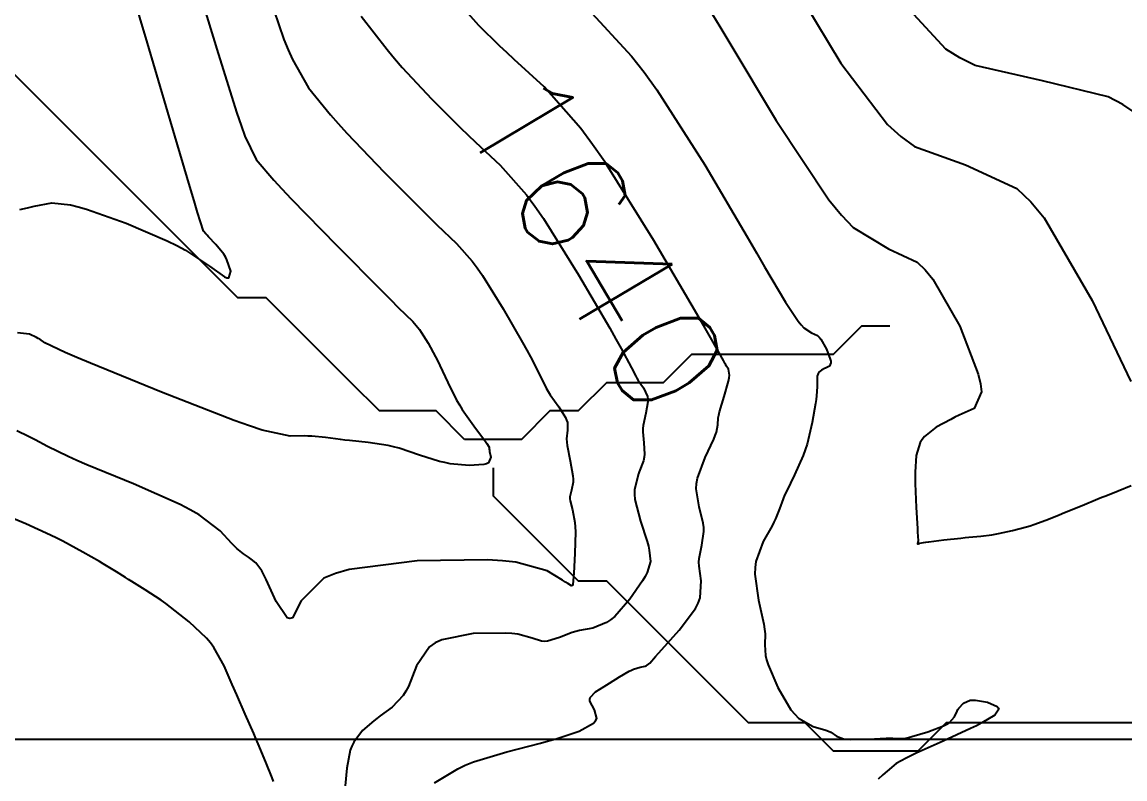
# Model space of a CAD drawing. Header units: metres. Extents: x 837117 to 838477, y 1189012 to 1191015.
# Drawn here: x 837736.42 to 837775.32, y 1189052.48 to 1189079.19 of the extents above; entities that cross this region are included whole.
import ezdxf

# ---------------------------------------------------------------- set-up
doc = ezdxf.new("R2010")
doc.units = ezdxf.units.M
doc.header["$LTSCALE"] = 0.3
for name, color, linetype in [('COTAS 10', 1, 'Continuous'), ('COTAS INT', 252, 'Continuous'), ('MARCO IMP', 130, 'Continuous')]:
    doc.layers.add(name, color=color, linetype=linetype)
doc.layers.add('DRENAJE', color=5, linetype='Continuous', lineweight=25)
doc.styles.get("Standard").update_dxf_attribs({"font": 'simplex.shx'})

msp = doc.modelspace()

# ---------------------------------------------------------------- linework, layer by layer
at = {"layer": 'COTAS 10', "elevation": 1640}
msp.add_lwpolyline([(837750.966, 1189052.35), (837751.786, 1189052.847), (837752.054, 1189052.969), (837752.34, 1189053.084), (837753.521, 1189053.442), (837754.7, 1189053.745), (837754.985, 1189053.826), (837755.252, 1189053.904), (837756.064, 1189054.176), (837756.57, 1189054.449), (837756.643, 1189054.53), (837756.688, 1189054.612), (837756.607, 1189054.927), (837756.448, 1189055.224), (837756.443, 1189055.295), (837756.456, 1189055.362), (837756.643, 1189055.563), (837756.955, 1189055.748), (837757.046, 1189055.804), (837757.139, 1189055.862), (837757.494, 1189056.089), (837757.83, 1189056.287), (837757.912, 1189056.326), (837757.988, 1189056.36), (837758.221, 1189056.426), (837758.395, 1189056.463), (837758.434, 1189056.477), (837758.469, 1189056.494), (837758.561, 1189056.57), (837758.76, 1189056.802), (837758.862, 1189056.917), (837758.984, 1189057.054), (837759.594, 1189057.732), (837760.166, 1189058.499), (837760.264, 1189058.692), (837760.335, 1189058.877), (837760.374, 1189059.472), (837760.297, 1189059.995), (837760.294, 1189060.133), (837760.301, 1189060.269), (837760.393, 1189060.738), (837760.467, 1189061.219), (837760.463, 1189061.362), (837760.447, 1189061.511), (837760.298, 1189062.086), (837760.197, 1189062.721), (837760.21, 1189062.908), (837760.243, 1189063.1), (837760.51, 1189063.832), (837760.814, 1189064.473), (837760.87, 1189064.607), (837760.912, 1189064.722), (837760.961, 1189064.984), (837760.975, 1189065.222), (837760.996, 1189065.323), (837761.023, 1189065.439), (837761.183, 1189065.985), (837761.333, 1189066.525), (837761.354, 1189066.637), (837761.366, 1189066.734), (837761.338, 1189066.949), (837761.258, 1189067.062), (837761.238, 1189067.094), (837761.219, 1189067.127), (837761.158, 1189067.25), (837760.748, 1189067.976), (837760.508, 1189068.389), (837760.215, 1189068.894), (837758.701, 1189071.485), (837756.972, 1189074.256), (837756.541, 1189074.876), (837756.133, 1189075.431), (837754.833, 1189076.901), (837753.773, 1189077.874), (837753.515, 1189078.116), (837753.273, 1189078.345), (837752.529, 1189079.075), (837751.787, 1189079.909)], dxfattribs=at)
at = {"layer": 'COTAS INT'}
for points, elevation in [([(837745.122, 1189080.143), (837745.65, 1189078.576), (837745.801, 1189078.207), (837745.955, 1189077.866), (837746.528, 1189076.871), (837747.295, 1189075.921), (837747.57, 1189075.609), (837747.873, 1189075.276), (837749.194, 1189073.895), (837750.497, 1189072.585), (837750.789, 1189072.297), (837751.05, 1189072.04), (837751.742, 1189071.382), (837752.297, 1189070.754), (837752.472, 1189070.517), (837752.655, 1189070.253), (837753.394, 1189069.069), (837754.076, 1189067.882), (837754.224, 1189067.616), (837754.354, 1189067.376), (837754.676, 1189066.733), (837754.905, 1189066.277), (837754.976, 1189066.154), (837755.05, 1189066.033), (837755.346, 1189065.611), (837755.587, 1189065.235), (837755.627, 1189065.143), (837755.654, 1189065.057), (837755.656, 1189064.789), (837755.625, 1189064.481), (837755.631, 1189064.37), (837755.644, 1189064.247), (837755.746, 1189063.709), (837755.843, 1189063.177), (837755.852, 1189063.059), (837755.855, 1189062.952), (837755.802, 1189062.672), (837755.745, 1189062.444), (837755.744, 1189062.371), (837755.751, 1189062.294), (837755.831, 1189061.98), (837755.921, 1189061.536), (837755.933, 1189061.377), (837755.94, 1189061.202), (837755.921, 1189060.44), (837755.875, 1189059.743), (837755.866, 1189059.609), (837755.858, 1189059.501), (837755.84, 1189059.323), (837755.832, 1189059.314), (837755.828, 1189059.31), (837755.814, 1189059.306), (837755.812, 1189059.306), (837755.81, 1189059.305), (837755.804, 1189059.303), (837755.667, 1189059.382), (837755.583, 1189059.433), (837755.48, 1189059.497), (837754.94, 1189059.832), (837753.83, 1189060.139), (837753.367, 1189060.185), (837752.837, 1189060.215), (837750.359, 1189060.18), (837747.956, 1189059.875), (837747.473, 1189059.734), (837747.069, 1189059.568), (837746.268, 1189058.765), (837745.959, 1189058.175), (837745.865, 1189058.144), (837745.767, 1189058.17), (837745.386, 1189058.74), (837745.029, 1189059.526), (837744.947, 1189059.687), (837744.872, 1189059.824), (837744.662, 1189060.115), (837744.496, 1189060.243), (837744.449, 1189060.277), (837744.402, 1189060.31), (837744.226, 1189060.424), (837743.992, 1189060.615), (837743.909, 1189060.696), (837743.816, 1189060.79), (837743.413, 1189061.234), (837742.665, 1189061.809), (837742.355, 1189061.985), (837742.001, 1189062.17), (837740.352, 1189062.899), (837738.707, 1189063.574), (837738.356, 1189063.724), (837738.049, 1189063.859), (837737.317, 1189064.214), (837736.884, 1189064.451), (837736.766, 1189064.512), (837736.649, 1189064.57), (837736.233, 1189064.765)], 1636), ([(837742.718, 1189080.124), (837743.342, 1189078.08), (837743.994, 1189075.982), (837744.144, 1189075.545), (837744.282, 1189075.17), (837744.673, 1189074.339), (837745.297, 1189073.617), (837745.582, 1189073.311), (837745.916, 1189072.959), (837747.526, 1189071.305), (837749.109, 1189069.705), (837749.425, 1189069.387), (837749.688, 1189069.123), (837750.197, 1189068.622), (837750.38, 1189068.416), (837750.437, 1189068.338), (837750.497, 1189068.251), (837750.74, 1189067.862), (837751.007, 1189067.376), (837751.082, 1189067.229), (837751.157, 1189067.076), (837751.436, 1189066.474), (837751.748, 1189065.851), (837751.845, 1189065.684), (837751.946, 1189065.519), (837752.35, 1189064.943), (837752.698, 1189064.486), (837752.763, 1189064.396), (837752.815, 1189064.323), (837752.893, 1189064.191), (837752.897, 1189064.12), (837752.903, 1189064.085), (837752.911, 1189064.044), (837752.957, 1189063.839), (837752.875, 1189063.643), (837752.803, 1189063.606), (837752.709, 1189063.578), (837752.192, 1189063.542), (837751.523, 1189063.609), (837751.333, 1189063.645), (837751.142, 1189063.69), (837750.434, 1189063.915), (837749.719, 1189064.151), (837749.523, 1189064.202), (837749.328, 1189064.246), (837748.627, 1189064.354), (837747.973, 1189064.422), (837747.806, 1189064.441), (837747.646, 1189064.46), (837747.12, 1189064.529), (837746.635, 1189064.579), (837746.5, 1189064.585), (837746.366, 1189064.589), (837745.882, 1189064.578), (837744.891, 1189064.797), (837744.437, 1189064.946), (837743.906, 1189065.134), (837741.339, 1189066.129), (837738.837, 1189067.155), (837738.347, 1189067.361), (837737.945, 1189067.534), (837737.225, 1189067.878), (837737.051, 1189067.999), (837736.994, 1189068.031), (837736.933, 1189068.063), (837736.681, 1189068.173), (837736.265, 1189068.229)], 1634), ([(837763.988, 1189079.908), (837765.301, 1189077.741), (837766.938, 1189075.579), (837767.41, 1189075.153), (837767.89, 1189074.801), (837769.692, 1189074.151), (837771.506, 1189073.319), (837771.993, 1189072.852), (837772.474, 1189072.282), (837774.158, 1189069.371), (837775.53, 1189066.508)], 1646), ([(837775.708, 1189075.969), (837775.246, 1189076.287), (837774.729, 1189076.556), (837772.408, 1189077.114), (837770.041, 1189077.664), (837769.495, 1189077.927), (837768.996, 1189078.239), (837767.587, 1189079.765)], 1648), ([(837736.345, 1189072.581), (837736.614, 1189072.64), (837736.853, 1189072.692), (837737.469, 1189072.811), (837738.129, 1189072.742), (837738.396, 1189072.675), (837738.699, 1189072.587), (837740.098, 1189072.093), (837741.544, 1189071.476), (837741.877, 1189071.31), (837742.181, 1189071.146), (837743.036, 1189070.573), (837743.555, 1189070.205), (837743.647, 1189070.171), (837743.716, 1189070.167), (837743.778, 1189070.396), (837743.646, 1189070.798), (837743.593, 1189070.903), (837743.534, 1189071.005), (837743.259, 1189071.348), (837742.996, 1189071.616), (837742.944, 1189071.671), (837742.9, 1189071.716), (837742.817, 1189071.808), (837742.609, 1189072.474), (837742.487, 1189072.882), (837742.337, 1189073.387), (837741.562, 1189076.017), (837740.788, 1189078.644), (837740.638, 1189079.147), (837740.517, 1189079.552)], 1632), ([(837748.384, 1189079.402), (837749.292, 1189078.225), (837749.339, 1189078.17), (837749.558, 1189077.907), (837749.83, 1189077.592), (837750.861, 1189076.485), (837751.885, 1189075.465), (837752.152, 1189075.206), (837752.411, 1189074.957), (837753.288, 1189074.142), (837754.215, 1189073.093), (837754.507, 1189072.696), (837754.813, 1189072.255), (837756.048, 1189070.277), (837757.145, 1189068.388), (837757.366, 1189068.002), (837757.551, 1189067.676), (837757.917, 1189066.991), (837758.062, 1189066.702), (837758.107, 1189066.624), (837758.154, 1189066.548), (837758.342, 1189066.28), (837758.477, 1189065.984), (837758.49, 1189065.89), (837758.494, 1189065.791), (837758.42, 1189065.387), (837758.324, 1189064.96), (837758.313, 1189064.847), (837758.31, 1189064.735), (837758.354, 1189064.346), (837758.377, 1189063.95), (837758.361, 1189063.833), (837758.335, 1189063.712), (837758.183, 1189063.322), (837758.156, 1189063.252), (837758.019, 1189062.703), (837758.018, 1189062.528), (837758.034, 1189062.342), (837758.228, 1189061.586), (837758.466, 1189060.865), (837758.509, 1189060.702), (837758.543, 1189060.554), (837758.587, 1189060.152), (837758.464, 1189059.767), (837758.393, 1189059.63), (837758.306, 1189059.479), (837757.858, 1189058.826), (837757.322, 1189058.221), (837757.179, 1189058.101), (837757.038, 1189058.001), (837756.549, 1189057.81), (837756.081, 1189057.724), (837755.953, 1189057.69), (837755.825, 1189057.651), (837755.371, 1189057.475), (837754.951, 1189057.346), (837754.844, 1189057.338), (837754.742, 1189057.342), (837754.41, 1189057.454), (837753.907, 1189057.593), (837753.697, 1189057.614), (837753.456, 1189057.627), (837752.332, 1189057.612), (837751.22, 1189057.397), (837750.986, 1189057.285), (837750.785, 1189057.149), (837750.328, 1189056.471), (837750.047, 1189055.745), (837749.956, 1189055.58), (837749.86, 1189055.431), (837749.468, 1189055.023), (837749.048, 1189054.71), (837748.936, 1189054.621), (837748.824, 1189054.531), (837748.433, 1189054.197), (837748.116, 1189053.785), (837748.051, 1189053.646), (837747.996, 1189053.496), (837747.879, 1189052.863), (837747.812, 1189052.241)], 1638), ([(837756.378, 1189079.661), (837757.919, 1189077.993), (837758.362, 1189077.42), (837758.813, 1189076.799), (837760.5, 1189074.153), (837761.991, 1189071.609), (837762.319, 1189071.052), (837762.609, 1189070.559), (837763.348, 1189069.311), (837763.79, 1189068.639), (837763.893, 1189068.509), (837763.988, 1189068.403), (837764.26, 1189068.225), (837764.473, 1189068.126), (837764.53, 1189068.07), (837764.587, 1189068.002), (837764.788, 1189067.654), (837764.924, 1189067.3), (837764.94, 1189067.228), (837764.947, 1189067.168), (837764.894, 1189067.045), (837764.782, 1189066.995), (837764.751, 1189066.98), (837764.721, 1189066.965), (837764.614, 1189066.908), (837764.526, 1189066.839), (837764.509, 1189066.817), (837764.494, 1189066.794), (837764.464, 1189066.697), (837764.458, 1189066.575), (837764.457, 1189066.535), (837764.458, 1189066.492), (837764.465, 1189066.315), (837764.445, 1189066.004), (837764.429, 1189065.877), (837764.408, 1189065.731), (837764.292, 1189065.059), (837764.108, 1189064.296), (837764.043, 1189064.094), (837763.972, 1189063.896), (837763.669, 1189063.215), (837763.378, 1189062.632), (837763.316, 1189062.496), (837763.262, 1189062.372), (837763.133, 1189062.016), (837762.997, 1189061.667), (837762.939, 1189061.547), (837762.871, 1189061.416), (837762.554, 1189060.859), (837762.3, 1189060.163), (837762.273, 1189059.945), (837762.265, 1189059.716), (837762.393, 1189058.795), (837762.578, 1189057.949), (837762.607, 1189057.767), (837762.626, 1189057.607), (837762.612, 1189057.219), (837762.636, 1189056.84), (837762.679, 1189056.687), (837762.738, 1189056.513), (837763.079, 1189055.709), (837763.539, 1189054.927), (837763.672, 1189054.766), (837763.808, 1189054.629), (837764.32, 1189054.337), (837764.769, 1189054.203), (837764.865, 1189054.166), (837764.949, 1189054.13), (837765.15, 1189053.999), (837765.396, 1189053.903), (837765.508, 1189053.889), (837765.638, 1189053.879), (837766.268, 1189053.889), (837766.896, 1189053.919), (837767.025, 1189053.922), (837767.135, 1189053.923), (837767.37, 1189053.91), (837767.589, 1189053.929), (837767.689, 1189053.951), (837767.806, 1189053.98), (837768.369, 1189054.146), (837768.923, 1189054.358), (837769.035, 1189054.416), (837769.128, 1189054.473), (837769.31, 1189054.68), (837769.396, 1189054.878), (837769.428, 1189054.93), (837769.464, 1189054.98), (837769.621, 1189055.153), (837769.862, 1189055.259), (837769.95, 1189055.268), (837770.048, 1189055.268), (837770.476, 1189055.193), (837770.812, 1189055.042), (837770.851, 1189054.994), (837770.867, 1189054.943), (837770.728, 1189054.737), (837770.271, 1189054.46), (837770.086, 1189054.364), (837769.876, 1189054.259), (837768.906, 1189053.813), (837767.96, 1189053.389), (837767.766, 1189053.298), (837767.601, 1189053.219), (837767.246, 1189053.03), (837766.927, 1189052.762), (837766.784, 1189052.634), (837766.618, 1189052.482)], 1642), ([(837760.771, 1189079.463), (837761.029, 1189079.033), (837761.349, 1189078.5), (837763.015, 1189075.717), (837764.879, 1189072.92), (837765.324, 1189072.379), (837765.738, 1189071.938), (837766.976, 1189071.188), (837767.993, 1189070.714), (837768.268, 1189070.448), (837768.54, 1189070.123), (837769.497, 1189068.46), (837770.146, 1189066.77), (837770.223, 1189066.427), (837770.255, 1189066.14), (837770.003, 1189065.555), (837769.468, 1189065.315), (837769.322, 1189065.245), (837769.178, 1189065.173), (837768.665, 1189064.899), (837768.249, 1189064.572), (837768.165, 1189064.466), (837768.094, 1189064.354), (837767.953, 1189063.895), (837767.921, 1189063.31), (837767.92, 1189063.118), (837767.922, 1189062.914), (837767.955, 1189062.068), (837767.999, 1189061.32), (837768.007, 1189061.176), (837768.013, 1189061.06), (837768.023, 1189060.872), (837768.021, 1189060.864), (837768.02, 1189060.862), (837768.02, 1189060.86), (837768.017, 1189060.854), (837768.012, 1189060.842), (837768.01, 1189060.837), (837768.009, 1189060.831), (837768.001, 1189060.803), (837768, 1189060.78), (837768.002, 1189060.777), (837768.006, 1189060.776), (837768.03, 1189060.782), (837768.057, 1189060.796), (837768.063, 1189060.799), (837768.068, 1189060.802), (837768.079, 1189060.81), (837768.213, 1189060.83), (837768.296, 1189060.841), (837768.398, 1189060.854), (837768.931, 1189060.917), (837769.532, 1189060.985), (837769.678, 1189061.001), (837769.814, 1189061.015), (837770.231, 1189061.054), (837770.62, 1189061.102), (837770.739, 1189061.122), (837770.862, 1189061.144), (837771.35, 1189061.248), (837771.846, 1189061.378), (837771.976, 1189061.417), (837772.102, 1189061.457), (837772.529, 1189061.615), (837772.972, 1189061.796), (837773.107, 1189061.852), (837773.249, 1189061.91), (837773.808, 1189062.139), (837774.366, 1189062.366), (837774.507, 1189062.423), (837774.641, 1189062.477), (837775.079, 1189062.65), (837775.541, 1189062.836)], 1644), ([(837745.289, 1189052.399), (837745.242, 1189052.524), (837745.018, 1189053.079), (837744.746, 1189053.725), (837744.669, 1189053.907), (837744.59, 1189054.091), (837744.295, 1189054.767), (837743.997, 1189055.447), (837743.835, 1189055.819), (837743.55, 1189056.481), (837743.189, 1189057.119), (837743.061, 1189057.289), (837742.921, 1189057.456), (837742.313, 1189058.034), (837741.658, 1189058.547), (837741.487, 1189058.672), (837741.322, 1189058.791), (837740.764, 1189059.16), (837740.287, 1189059.453), (837740.173, 1189059.524), (837740.067, 1189059.59), (837739.747, 1189059.792), (837739.402, 1189060.004), (837739.28, 1189060.076), (837739.147, 1189060.155), (837738.569, 1189060.49), (837737.862, 1189060.87), (837737.648, 1189060.978), (837737.425, 1189061.087), (837736.55, 1189061.488), (837735.767, 1189061.81)], 1638)]:
    msp.add_lwpolyline(points, dxfattribs=dict(at, elevation=elevation))
at = {"layer": 'DRENAJE'}
for points in [[(837752.03, 1189064.468, 0), (837751.031, 1189065.468, 0), (837749.031, 1189065.468, 0), (837748.032, 1189066.467, 0), (837747.032, 1189067.467, 0), (837746.032, 1189068.467, 0), (837745.033, 1189069.466, 0), (837744.033, 1189069.466, 0), (837743.033, 1189070.466, 0), (837742.034, 1189071.466, 0), (837741.034, 1189072.465, 0), (837740.034, 1189073.465, 0), (837739.035, 1189074.465, 0), (837738.035, 1189075.464, 0), (837737.035, 1189076.464, 0), (837736.036, 1189077.464, 0)], [(837767.025, 1189068.467, 0), (837766.026, 1189068.467, 0), (837765.026, 1189067.467, 0), (837760.028, 1189067.467, 0), (837759.028, 1189066.467, 0), (837757.029, 1189066.467, 0), (837756.029, 1189065.468, 0), (837755.029, 1189065.468, 0), (837754.03, 1189064.468, 0), (837752.03, 1189064.468, 0)], [(837753.03, 1189063.468, 0), (837753.03, 1189062.469, 0), (837754.03, 1189061.469, 0), (837755.029, 1189060.469, 0), (837756.029, 1189059.47, 0), (837757.029, 1189059.47, 0), (837758.028, 1189058.47, 0), (837759.028, 1189057.47, 0), (837761.027, 1189055.471, 0), (837762.027, 1189054.471, 0), (837764.026, 1189054.471, 0), (837765.026, 1189053.472, 0), (837768.025, 1189053.472, 0), (837769.025, 1189054.471, 0), (837778.022, 1189054.471, 0)]]:
    msp.add_polyline3d(points, dxfattribs=at)
at = {"layer": 'MARCO IMP'}
msp.add_lwpolyline([(837116.514, 1189053.872), (837116.514, 1191013.872), (838476.514, 1191013.872), (838476.514, 1189053.872), (837116.514, 1189053.872)], dxfattribs=at)

# ---------------------------------------------------------------- texts
at = {"layer": 'COTAS 10', "insert": (837751.664, 1189076.121, 1640), "char_height": 3.8, "attachment_point": 7, "rotation": 300.7837}
msp.add_mtext('1640', dxfattribs=at)

doc.saveas('drawing.dxf')
